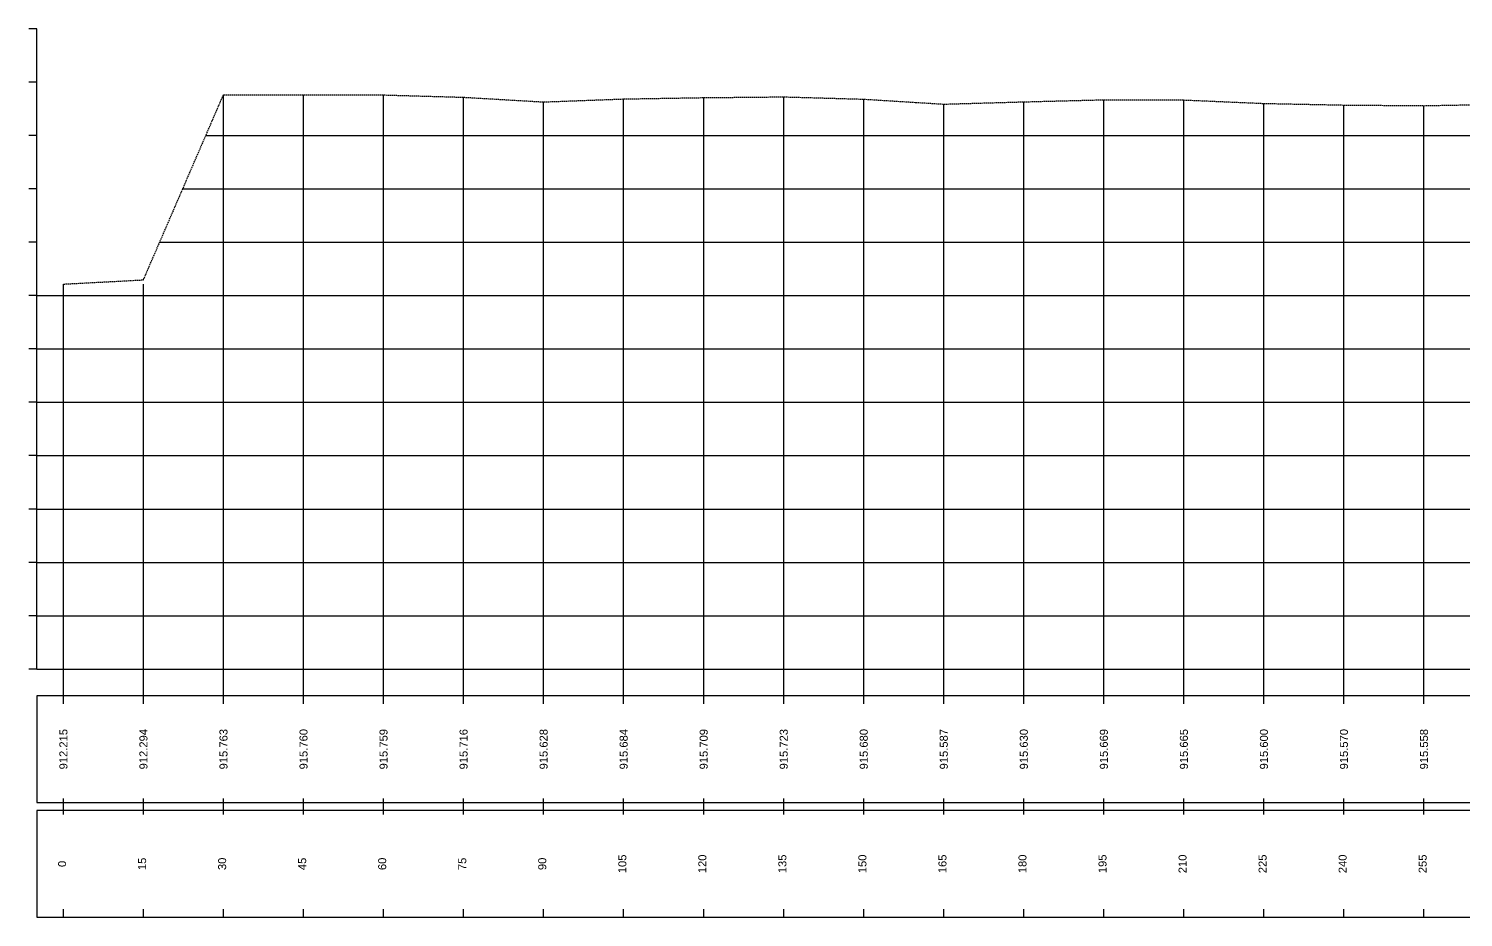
# Model space of a CAD drawing. Header units: millimetres. Extents: x 1478788 to 1486142, y 824439 to 831516.
# Drawn here: x 1478952.1 to 1479220.9, y 824439 to 824605.5 of the extents above; entities that cross this region are included whole.
import ezdxf
from ezdxf.enums import TextEntityAlignment as Align

# ---------------------------------------------------------------- set-up
doc = ezdxf.new("R2010")
doc.units = ezdxf.units.MM
doc.linetypes.add('HIDDEN', pattern=[0.375, 0.25, -0.125])
for name, color, linetype in [('Chainage_TXT', 7, 'Continuous'), ('GL', 3, 'HIDDEN'), ('GRID', 8, 'Continuous'), ('SCALE_LINE', 1, 'Continuous'), ('TitleBox', 7, 'Continuous')]:
    doc.layers.add(name, color=color, linetype=linetype)
doc.styles.get("Standard").update_dxf_attribs({"font": 'arial.ttf'})

msp = doc.modelspace()

# ---------------------------------------------------------------- linework, layer by layer
at = {"layer": 'Chainage_TXT'}
for p, q in [((1478988.58, 824480.46), (1478988.58, 824593.09)), ((1479003.58, 824480.46), (1479003.58, 824593.06)), ((1479018.58, 824480.46), (1479018.58, 824593.05)), ((1479033.58, 824480.46), (1479033.58, 824592.62)), ((1479078.58, 824480.46), (1479078.58, 824592.55)), ((1479093.58, 824480.46), (1479093.58, 824592.69)), ((1479048.58, 824480.46), (1479048.58, 824591.74)), ((1479063.58, 824480.46), (1479063.58, 824592.3)), ((1479108.58, 824480.46), (1479108.58, 824592.26)), ((1479123.58, 824480.46), (1479123.58, 824591.33)), ((1479138.58, 824480.46), (1479138.58, 824591.76)), ((1479153.58, 824480.46), (1479153.58, 824592.15)), ((1479168.58, 824480.46), (1479168.58, 824592.11)), ((1479183.58, 824480.46), (1479183.58, 824591.46)), ((1479198.58, 824480.46), (1479198.58, 824591.16)), ((1479213.58, 824480.46), (1479213.58, 824591.04)), ((1478985.28, 824585.46), (1479499.93, 824585.46)), ((1478980.95, 824575.46), (1479505.01, 824575.46)), ((1478976.63, 824565.46), (1479510.08, 824565.46)), ((1478958.58, 824480.46), (1478958.58, 824557.61)), ((1478973.58, 824480.46), (1478973.58, 824557.61)), ((1478953.58, 824555.46), (1479514.76, 824555.46)), ((1478953.58, 824545.46), (1479518.54, 824545.46)), ((1478953.58, 824535.46), (1479522.33, 824535.46)), ((1478953.58, 824525.46), (1479526.11, 824525.46)), ((1478953.58, 824515.46), (1481153.58, 824515.46)), ((1478953.58, 824505.46), (1481153.58, 824505.46)), ((1478953.58, 824495.46), (1481153.58, 824495.46)), ((1478953.58, 824485.46), (1481153.58, 824485.46))]:
    msp.add_line(p, q, dxfattribs=at)
at = {"layer": 'GL'}
msp.add_lwpolyline([(1478958.58, 824557.61), (1478973.58, 824558.4), (1478988.58, 824593.09), (1479003.58, 824593.06), (1479018.58, 824593.05), (1479033.58, 824592.62), (1479048.58, 824591.74), (1479063.58, 824592.3), (1479078.58, 824592.55), (1479093.58, 824592.69), (1479108.58, 824592.26), (1479123.58, 824591.33), (1479138.58, 824591.76), (1479153.58, 824592.15), (1479168.58, 824592.11), (1479183.58, 824591.46), (1479198.58, 824591.16), (1479213.58, 824591.04), (1479228.58, 824591.33)], dxfattribs=at)
at = {"layer": 'GRID'}
for p, q in [((1478985.28, 824585.46), (1479499.93, 824585.46)), ((1478980.95, 824575.46), (1479505.01, 824575.46)), ((1478976.63, 824565.46), (1479510.08, 824565.46)), ((1478958.58, 824555.46), (1479514.76, 824555.46)), ((1478958.58, 824545.46), (1479518.54, 824545.46)), ((1478958.58, 824535.46), (1479522.33, 824535.46)), ((1478958.58, 824525.46), (1479526.11, 824525.46)), ((1478958.58, 824515.46), (1481148.58, 824515.46)), ((1478958.58, 824505.46), (1481148.58, 824505.46)), ((1478958.58, 824495.46), (1481148.58, 824495.46))]:
    msp.add_line(p, q, dxfattribs=at)
at = {"layer": 'SCALE_LINE', "color": 6}
for p, q in [((1478953.58, 824605.46), (1478952.08, 824605.46)), ((1478953.58, 824485.46), (1478953.58, 824605.46)), ((1478953.58, 824595.46), (1478952.08, 824595.46)), ((1478953.58, 824585.46), (1478952.08, 824585.46)), ((1478953.58, 824575.46), (1478952.08, 824575.46)), ((1478953.58, 824565.46), (1478952.08, 824565.46)), ((1478953.58, 824555.46), (1478952.08, 824555.46)), ((1478953.58, 824545.46), (1478952.08, 824545.46)), ((1478953.58, 824535.46), (1478952.08, 824535.46)), ((1478953.58, 824525.46), (1478952.08, 824525.46)), ((1478953.58, 824515.46), (1478952.08, 824515.46)), ((1478953.58, 824505.46), (1478952.08, 824505.46)), ((1478953.58, 824495.46), (1478952.08, 824495.46)), ((1478953.58, 824485.46), (1478952.08, 824485.46))]:
    msp.add_line(p, q, dxfattribs=at)
at = {"layer": 'TitleBox'}
for p, q in [((1478958.58, 824478.96), (1478958.58, 824481.96)), ((1478973.58, 824478.96), (1478973.58, 824481.96)), ((1478988.58, 824478.96), (1478988.58, 824481.96)), ((1479003.58, 824478.96), (1479003.58, 824481.96)), ((1479018.58, 824478.96), (1479018.58, 824481.96)), ((1479033.58, 824478.96), (1479033.58, 824481.96)), ((1479048.58, 824478.96), (1479048.58, 824481.96)), ((1479063.58, 824478.96), (1479063.58, 824481.96)), ((1479078.58, 824478.96), (1479078.58, 824481.96)), ((1479093.58, 824478.96), (1479093.58, 824481.96)), ((1479108.58, 824478.96), (1479108.58, 824481.96)), ((1479123.58, 824478.96), (1479123.58, 824481.96)), ((1479138.58, 824478.96), (1479138.58, 824481.96)), ((1479153.58, 824478.96), (1479153.58, 824481.96)), ((1479168.58, 824478.96), (1479168.58, 824481.96)), ((1479183.58, 824478.96), (1479183.58, 824481.96)), ((1479198.58, 824478.96), (1479198.58, 824481.96)), ((1479213.58, 824478.96), (1479213.58, 824481.96)), ((1478958.58, 824458.21), (1478958.58, 824461.21)), ((1478973.58, 824458.21), (1478973.58, 824461.21)), ((1478988.58, 824458.21), (1478988.58, 824461.21)), ((1479003.58, 824458.21), (1479003.58, 824461.21)), ((1479018.58, 824458.21), (1479018.58, 824461.21)), ((1479033.58, 824458.21), (1479033.58, 824461.21)), ((1479048.58, 824458.21), (1479048.58, 824461.21)), ((1479063.58, 824458.21), (1479063.58, 824461.21)), ((1479078.58, 824458.21), (1479078.58, 824461.21)), ((1479093.58, 824458.21), (1479093.58, 824461.21)), ((1479108.58, 824458.21), (1479108.58, 824461.21)), ((1479123.58, 824458.21), (1479123.58, 824461.21)), ((1479138.58, 824458.21), (1479138.58, 824461.21)), ((1479153.58, 824458.21), (1479153.58, 824461.21)), ((1479168.58, 824458.21), (1479168.58, 824461.21)), ((1479183.58, 824458.21), (1479183.58, 824461.21)), ((1479198.58, 824458.21), (1479198.58, 824461.21)), ((1479213.58, 824458.21), (1479213.58, 824461.21)), ((1478958.58, 824438.96), (1478958.58, 824440.46)), ((1478973.58, 824438.96), (1478973.58, 824440.46)), ((1478988.58, 824438.96), (1478988.58, 824440.46)), ((1479003.58, 824438.96), (1479003.58, 824440.46)), ((1479018.58, 824438.96), (1479018.58, 824440.46)), ((1479033.58, 824438.96), (1479033.58, 824440.46)), ((1479048.58, 824438.96), (1479048.58, 824440.46)), ((1479063.58, 824438.96), (1479063.58, 824440.46)), ((1479078.58, 824438.96), (1479078.58, 824440.46)), ((1479093.58, 824438.96), (1479093.58, 824440.46)), ((1479108.58, 824438.96), (1479108.58, 824440.46)), ((1479123.58, 824438.96), (1479123.58, 824440.46)), ((1479138.58, 824438.96), (1479138.58, 824440.46)), ((1479153.58, 824438.96), (1479153.58, 824440.46)), ((1479168.58, 824438.96), (1479168.58, 824440.46)), ((1479183.58, 824438.96), (1479183.58, 824440.46)), ((1479198.58, 824438.96), (1479198.58, 824440.46)), ((1479213.58, 824438.96), (1479213.58, 824440.46))]:
    msp.add_line(p, q, dxfattribs=at)
for points in [[(1478953.58, 824480.46), (1478953.58, 824460.46), (1481153.58, 824460.46), (1481153.58, 824480.46)], [(1478953.58, 824458.96), (1478953.58, 824438.96), (1481153.58, 824438.96), (1481153.58, 824458.96)]]:
    msp.add_lwpolyline(points, close=True, dxfattribs=at)

# ---------------------------------------------------------------- texts
for s, p in [('912.215', (1478958.58, 824470.46)), ('912.294', (1478973.58, 824470.46)), ('915.763', (1478988.58, 824470.46)), ('915.760', (1479003.58, 824470.46)), ('915.759', (1479018.58, 824470.46)), ('915.716', (1479033.58, 824470.46)), ('915.628', (1479048.58, 824470.46)), ('915.684', (1479063.58, 824470.46)), ('915.709', (1479078.58, 824470.46)), ('915.723', (1479093.58, 824470.46)), ('915.680', (1479108.58, 824470.46)), ('915.587', (1479123.58, 824470.46)), ('915.630', (1479138.58, 824470.46)), ('915.669', (1479153.58, 824470.46)), ('915.665', (1479168.58, 824470.46)), ('915.600', (1479183.58, 824470.46)), ('915.570', (1479198.58, 824470.46)), ('915.558', (1479213.58, 824470.46)), ('15', (1478973.33, 824448.97)), ('30', (1478988.33, 824448.97)), ('45', (1479003.33, 824448.97)), ('60', (1479018.33, 824448.97)), ('75', (1479033.33, 824448.97)), ('90', (1479048.33, 824448.97)), ('105', (1479063.33, 824448.97)), ('120', (1479078.33, 824448.97)), ('135', (1479093.33, 824448.97)), ('150', (1479108.33, 824448.97)), ('165', (1479123.33, 824448.97)), ('180', (1479138.33, 824448.97)), ('195', (1479153.33, 824448.97)), ('210', (1479168.33, 824448.97)), ('225', (1479183.33, 824448.97)), ('240', (1479198.33, 824448.97)), ('255', (1479213.33, 824448.97)), ('0', (1478958.33, 824448.97))]:
    msp.add_text(s, height=1.5, rotation=90, dxfattribs=at).set_placement(p, align=Align.MIDDLE_CENTER)

doc.saveas('drawing.dxf')
